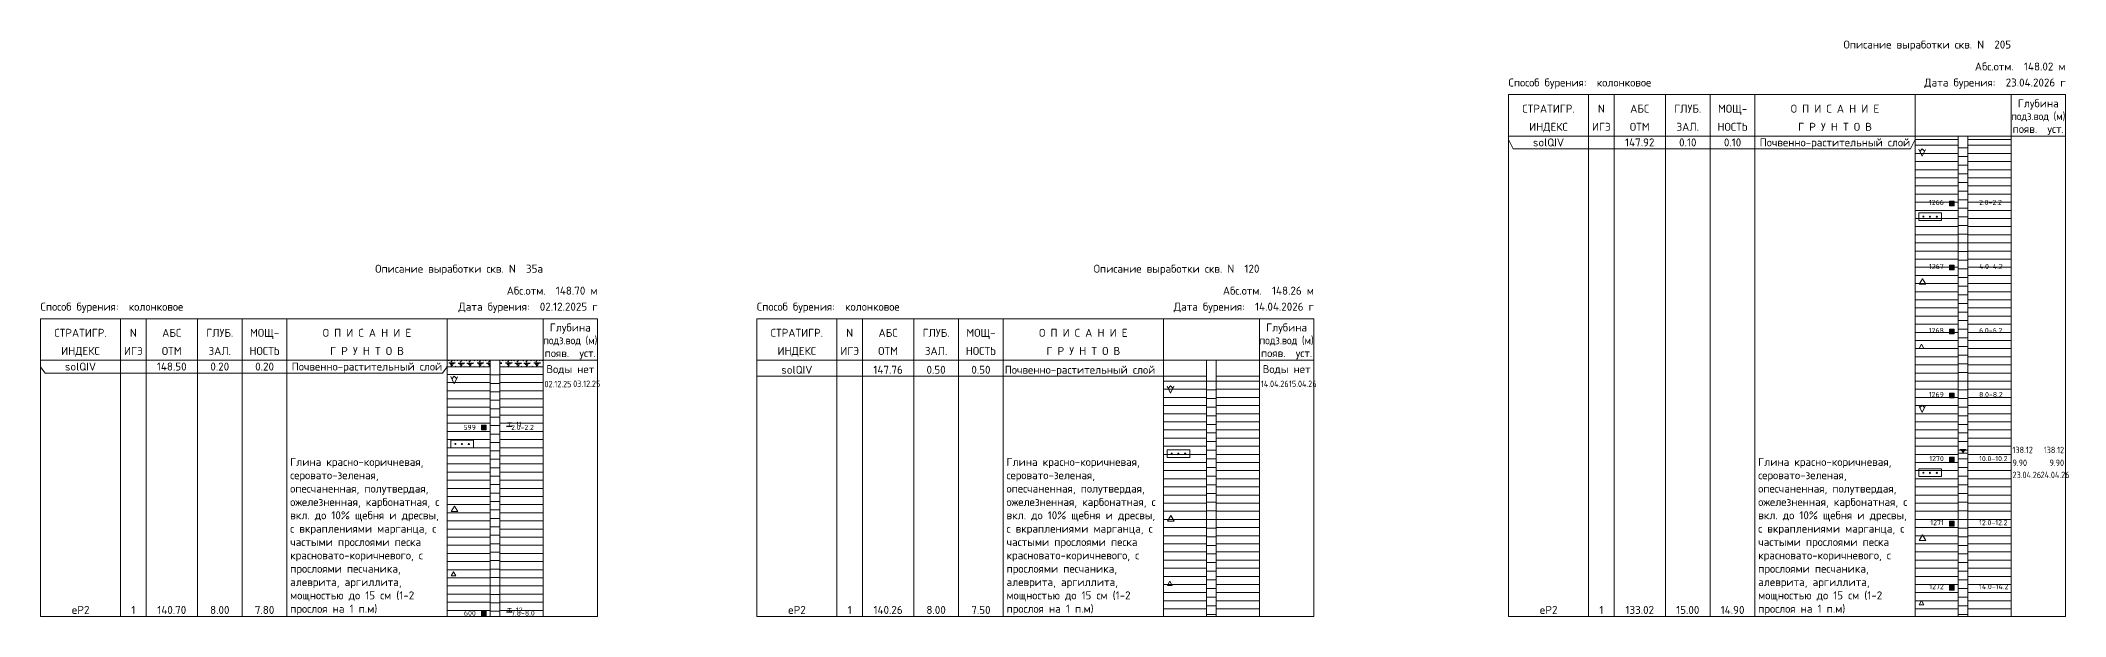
# Model space of a CAD drawing. Header units: millimetres. Extents: x 4377177 to 5189855, y -1123065 to -1017046.
# Drawn here: x 4880838 to 4944096, y -1035033 to -1017046 of the extents above; entities that cross this region are included whole.
import ezdxf
from ezdxf.enums import TextEntityAlignment as Align

# ---------------------------------------------------------------- set-up
doc = ezdxf.new("R2010")
doc.units = ezdxf.units.MM
for name, color, linetype in [('Probe', 7, 'Continuous'), ('Skv', 7, 'Continuous'), ('Table', 7, 'Continuous'), ('Water', 7, 'Continuous')]:
    doc.layers.add(name, color=color, linetype=linetype)
doc.layers.add('текст', color=7, linetype='Continuous', lineweight=20)
doc.layers.add('штриховка', color=7, linetype='Continuous', lineweight=9)
doc.styles.add('ISOCPEUR', font='isocpeur.ttf')
doc.styles.add('ГОСТ 2.304', font='isocpeur.ttf')
pattern_1 = [(0, (109510.85, 12906.6), (6e-14, 254), [])]

# ---------------------------------------------------------------- blocks, each defined once
blk = doc.blocks.new('PR_SH')
at = {"color": 7, "linetype": 'Continuous', "lineweight": 0, "extrusion": (0, 0, -1)}
for points in [[(0.093, 0.041), (-0.093, 0.041), (0.093, 0), (-0.093, 0)], [(0.071, 0.147), (-0.072, 0.147), (0.071, 0.122), (-0.072, 0.122)], [(0.01, 0.122), (-0.01, 0.122), (0.01, 0.041), (-0.01, 0.041)]]:
    blk.add_solid(points, dxfattribs=at)
blk = doc.blocks.new('IZ18')
at = {"color": 7, "linetype": 'Continuous', "lineweight": 0, "flags": 128}
for points in [[(-0.004, 0.224), (0.093, 0.004), (0.199, 0.221)], [(0.027, 0.157), (0.1, 0.234), (0.17, 0.164)]]:
    blk.add_lwpolyline(points, dxfattribs=at)
blk = doc.blocks.new('VK12')
at = {"color": 7, "linetype": 'Continuous', "lineweight": 0, "flags": 128}
blk.add_lwpolyline([(0.007, 0.007), (0.107, 0.182), (0.208, 0.007)], close=True, dxfattribs=at)
blk = doc.blocks.new('VK13')
at = {"color": 7, "linetype": 'Continuous', "lineweight": 0}
for p, q in [((0, 0), (0.075, 0.133)), ((0, 0), (0.152, 0)), ((0.075, 0.133), (0.152, 0))]:
    blk.add_line(p, q, dxfattribs=at)
blk = doc.blocks.new('PR_KV')
at = {"linetype": 'Continuous', "lineweight": 0}
blk.add_hatch(color=256, dxfattribs=at).paths.add_polyline_path([(-0.077, 0.075), (0.077, 0.075), (0.077, -0.075), (-0.077, -0.075)])
at = {"color": 7, "linetype": 'Continuous', "lineweight": 0, "flags": 128}
blk.add_lwpolyline([(-0.077, 0.075), (0.077, 0.075), (0.077, -0.075), (-0.077, -0.075)], close=True, dxfattribs=at)

msp = doc.modelspace()

# ---------------------------------------------------------------- hatches: boundary and pattern name
h = msp.add_hatch()
h.set_pattern_fill('GR34', color=256, scale=1000, pattern_type=2)
h.set_pattern_definition([(331.266842, (4695522.103, -985572.868), (9757, -5328), [58.181, -14103.584]), (331.266842, (4694955.103, -985568.868), (9757, -5328), [58.181, -14103.584]), (331.672287, (4695246.103, -985575.868), (4435, -2368), [59.06, -13040.6582]), (337.671116, (4695529.103, -985505.868), (7983, -3256), [60.539, -12405.1602]), (337.671116, (4695253.103, -985507.868), (7983, -3256), [60.539, -12405.1602]), (337.671116, (4694962.103, -985500.868), (7983, -3256), [60.539, -12405.1602]), (46.364463, (4695452.103, -985612.868), (5322, 5624), [60.828, -8936.8286]), (46.879821, (4695162.103, -985617.868), (3548, 3848), [61.555, -6426.8131]), (46.879821, (4694896.103, -985617.868), (3548, 3848), [61.55, -6426.8181]), (214.905619, (4695585.103, -985528.868), (-8870, -6216), [76.84, -11820.551]), (215.568218, (4695309.103, -985530.868), (-5322, -3848), [77.421, -7555.7488]), (215.568218, (4695018.103, -985523.868), (-5322, -3847.9999996), [77.421, -7555.7488]), (223.242307, (4695305.103, -985458.868), (-5322, -5032), [71.449, -13322.5058]), (223.813376, (4695013.103, -985451.868), (-887, -888), [70.72, -9763.0016]), (223.813376, (4695580.103, -985456.868), (-887, -888), [70.725, -9762.9966]), (227.322785, (4695006.103, -985596.87), (-2661, -2960), [72.18, -5161.8823]), (227.322785, (4695298.103, -985603.87), (-2661, -2960), [72.18, -5161.8823]), (227.758443, (4695573.103, -985600.868), (-2661, -2960), [72.918, -13121.4264]), (337.597127, (4695512.103, -985428.868), (11531, -4736), [73.539, -16236.4241]), (337.597127, (4695237.103, -985430.868), (11531, -4736), [73.539, -16236.4241]), (337.597127, (4694945.103, -985423.868), (11531, -4736), [73.54, -16236.4231]), (45.971452, (4694777.103, -985561.868), (7983, 8288), [97.591, -12664.6923]), (45.971452, (4695043.103, -985561.868), (7983, 8288), [97.591, -12664.6923]), (46.201391, (4695333.103, -985556.868), (6209, 6512), [96.897, -10155.5767]), (190.246097, (4695050.103, -985404.868), (-9757, -1776), [106.71, -21526.2752]), (190.246097, (4695342.103, -985411.868), (-9757, -1776), [106.71, -21526.2752]), (190.246097, (4695617.103, -985409.868), (-9757, -1776), [106.71, -21526.2752]), (359.0111262, (4695501.103, -985407.868), (34593.00000002, -592), [116, -51337.6632]), (359.0111262, (4694934.103, -985402.868), (34593.00000002, -592), [116, -51337.6632]), (359.0195765, (4695225.103, -985409.868), (17740.00000004, -296), [117.02, -34481.0452]), (44.06124, (4695365.103, -985610.868), (887, 888), [130.83, -12212.6685]), (44.150861, (4695076.103, -985614.868), (887, 888), [130.12, -13468.3297]), (44.150861, (4694810.103, -985614.868), (887, 888), [130.12, -13468.3297]), (184.9045887, (4695097.103, -985388.868), (-27497, -2368), [163.6, -30995.4905]), (184.9045887, (4695664.103, -985393.868), (-27497, -2368), [163.6, -30995.4905]), (184.9045887, (4695389.103, -985395.868), (-27497, -2368), [164.6, -30994.4905]), (359.1439387, (4695463.103, -985390.868), (39914.99999999, -592), [201.02, -59234.614]), (359.429269, (4694896.103, -985386.868), (30158.00000001, -296), [201, -59230.9485]), (359.429269, (4695188.103, -985393.868), (30158.00000001, -296), [201.01, -59230.9385])])
h.paths.add_polyline_path([(4896537.5, -1027233.4), (4896537.5, -1027033.4), (4895187.5, -1027033.4), (4895187.5, -1027233.4)])
h.paths.add_polyline_path([(4894887.5, -1027233.4), (4894887.5, -1027033.4), (4893537.5, -1027033.4), (4893537.5, -1027233.4)])
at = {"layer": 'Water'}
msp.add_hatch(color=5, dxfattribs=at).paths.add_polyline_path([(4940896, -1029933), (4940786, -1029803), (4941006, -1029803)])
at = {"layer": 'штриховка'}
h = msp.add_hatch(dxfattribs=at)
h.set_pattern_fill('ANSI31', color=256, scale=80, angle=315, style=0)
h.paths.add_polyline_path([(4939396, -1020133), (4940746, -1020133), (4940746, -1035033), (4939396, -1035033)])
h = msp.add_hatch(dxfattribs=at)
h.set_pattern_fill('ANSI31', color=256, scale=85, angle=315, style=0)
h.paths.add_polyline_path([(4940746, -1020133), (4941046, -1020133), (4941046, -1035033), (4940746, -1035033)])
h = msp.add_hatch(dxfattribs=at)
h.set_pattern_fill('ANSI31', color=256, scale=80, angle=315, style=0)
h.paths.add_polyline_path([(4941046, -1020133), (4942396, -1020133), (4942396, -1035033), (4941046, -1035033)])
h = msp.add_hatch(dxfattribs=at)
h.set_pattern_fill('ANSI31', color=256, scale=80, angle=315, style=0)
h.set_pattern_definition(pattern_1)
h.paths.add_polyline_path([(4893537.5, -1027233.4), (4894887.5, -1027233.4), (4894887.5, -1035033.4), (4893537.5, -1035033.4)])
h = msp.add_hatch(dxfattribs=at)
h.set_pattern_fill('ANSI31', color=256, scale=83, angle=315, style=0)
h.set_pattern_definition([(0, (109510.85, 12906.6), (6e-14, 263.525), [])])
h.paths.add_polyline_path([(4894887.5, -1027233.4), (4895187.5, -1027233.4), (4895187.5, -1035033.4), (4894887.5, -1035033.4)])
h = msp.add_hatch(dxfattribs=at)
h.set_pattern_fill('ANSI31', color=256, scale=80, angle=315, style=0)
h.set_pattern_definition(pattern_1)
h.paths.add_polyline_path([(4895187.5, -1027233.4), (4896537.5, -1027233.4), (4896537.5, -1035033.4), (4895187.5, -1035033.4)])
h.paths.add_polyline_path([(4895647.5, -1029153.4), (4895837.5, -1029153.4), (4895837.5, -1028913.4), (4895647.5, -1028913.4)], flags=8)
h.paths.add_polyline_path([(4895647.5, -1034953.4), (4895884.7, -1034953.4), (4895884.7, -1034713.4), (4895647.5, -1034713.4)], flags=8)
h = msp.add_hatch(dxfattribs=at)
h.set_pattern_fill('ANSI31', color=256, scale=80, angle=315, style=0)
h.paths.add_polyline_path([(4915915, -1027533.2), (4917265, -1027533.2), (4917265, -1035033.2), (4915915, -1035033.2)])
h = msp.add_hatch(dxfattribs=at)
h.set_pattern_fill('ANSI31', color=256, scale=85, angle=315, style=0)
h.paths.add_polyline_path([(4917265, -1027533.2), (4917565, -1027533.2), (4917565, -1035033.2), (4917265, -1035033.2)])
h = msp.add_hatch(dxfattribs=at)
h.set_pattern_fill('ANSI31', color=256, scale=80, angle=315, style=0)
h.paths.add_polyline_path([(4917565, -1027533.2), (4918915, -1027533.2), (4918915, -1035033.2), (4917565, -1035033.2)])

# ---------------------------------------------------------------- linework, layer by layer
at = {"color": 7, "linetype": 'Continuous', "lineweight": 0}
for p, q in [((4926696, -1018733), (4944096, -1018733)), ((4926696, -1020033), (4926696, -1018733)), ((4929196, -1020033), (4929196, -1018733)), ((4929996, -1020033), (4929996, -1018733)), ((4931596, -1020033), (4931596, -1018733)), ((4932996, -1020033), (4932996, -1018733)), ((4934396, -1020033), (4934396, -1018733)), ((4939396, -1020033), (4939396, -1018733)), ((4942396, -1020033), (4942396, -1018733)), ((4944096, -1020033), (4944096, -1018733)), ((4926696, -1020033), (4944096, -1020033)), ((4880837.5, -1025733.4), (4898237.5, -1025733.4)), ((4880837.5, -1027033.4), (4880837.5, -1025733.4)), ((4883337.5, -1027033.4), (4883337.5, -1025733.4)), ((4884137.5, -1027033.4), (4884137.5, -1025733.4)), ((4885737.5, -1027033.4), (4885737.5, -1025733.4)), ((4887137.5, -1027033.4), (4887137.5, -1025733.4)), ((4888537.5, -1027033.4), (4888537.5, -1025733.4)), ((4893537.5, -1027033.4), (4893537.5, -1025733.4)), ((4896537.5, -1027033.4), (4896537.5, -1025733.4)), ((4898237.5, -1027033.4), (4898237.5, -1025733.4)), ((4903215, -1025733.2), (4920615, -1025733.2)), ((4903215, -1027033.2), (4903215, -1025733.2)), ((4905715, -1027033.2), (4905715, -1025733.2)), ((4906515, -1027033.2), (4906515, -1025733.2)), ((4908115, -1027033.2), (4908115, -1025733.2)), ((4909515, -1027033.2), (4909515, -1025733.2)), ((4910915, -1027033.2), (4910915, -1025733.2)), ((4915915, -1027033.2), (4915915, -1025733.2)), ((4918915, -1027033.2), (4918915, -1025733.2)), ((4920615, -1027033.2), (4920615, -1025733.2)), ((4880837.5, -1027033.4), (4898237.5, -1027033.4)), ((4903215, -1027033.2), (4920615, -1027033.2))]:
    msp.add_line(p, q, dxfattribs=at)
at = {"linetype": 'Continuous', "lineweight": 0, "flags": 128}
for points in [[(4939519, -1022426.3), (4940226, -1022426.3), (4940226, -1022666.3), (4939519, -1022666.3)], [(4893660.5, -1029526.7), (4894367.5, -1029526.7), (4894367.5, -1029766.7), (4893660.5, -1029766.7)], [(4916038, -1029826.5), (4916745, -1029826.5), (4916745, -1030066.5), (4916038, -1030066.5)], [(4939519, -1030426.3), (4940226, -1030426.3), (4940226, -1030666.3), (4939519, -1030666.3)]]:
    msp.add_lwpolyline(points, close=True, dxfattribs=at)
at = {"color": 7, "linetype": 'Continuous', "lineweight": 0}
for centre in [(4939656.3, -1022545), (4939859.3, -1022547.3), (4940076.3, -1022547.3), (4893797.8, -1029645.4), (4894000.8, -1029647.7), (4894217.8, -1029647.7), (4916175.3, -1029945.2), (4916378.3, -1029947.5), (4916595.3, -1029947.5), (4939656.3, -1030545), (4939859.3, -1030547.3), (4940076.3, -1030547.3)]:
    msp.add_circle(centre, 16.5, dxfattribs=at)
at = {"layer": 'Skv', "color": 7, "linetype": 'Continuous', "lineweight": 0}
for p, q in [((4939396, -1020033), (4940746, -1020033)), ((4939396, -1020133), (4940746, -1020133)), ((4942396, -1020033), (4941046, -1020033)), ((4941046, -1020133), (4942396, -1020133)), ((4893537.5, -1027033.4), (4894887.5, -1027033.4)), ((4893537.5, -1027233.4), (4894887.5, -1027233.4)), ((4896537.5, -1027033.4), (4895187.5, -1027033.4)), ((4895187.5, -1027233.4), (4896537.5, -1027233.4)), ((4915915, -1027033.2), (4917265, -1027033.2)), ((4918915, -1027033.2), (4917565, -1027033.2)), ((4915915, -1027533.2), (4917265, -1027533.2)), ((4917565, -1027533.2), (4918915, -1027533.2)), ((4893537.5, -1035033.4), (4894887.5, -1035033.4)), ((4895187.5, -1035033.4), (4896537.5, -1035033.4)), ((4915915, -1035033.2), (4917265, -1035033.2)), ((4917565, -1035033.2), (4918915, -1035033.2)), ((4939396, -1035033), (4940746, -1035033)), ((4941046, -1035033), (4942396, -1035033))]:
    msp.add_line(p, q, dxfattribs=at)
for points in [[(4940746, -1020033), (4941046, -1020033), (4941046, -1035033), (4940746, -1035033), (4940746, -1020033), (4940746, -1020033)], [(4894887.5, -1027033.4), (4895187.5, -1027033.4), (4895187.5, -1035033.4), (4894887.5, -1035033.4), (4894887.5, -1027033.4), (4894887.5, -1027033.4)], [(4917265, -1027033.2), (4917565, -1027033.2), (4917565, -1035033.2), (4917265, -1035033.2), (4917265, -1027033.2), (4917265, -1027033.2)]]:
    msp.add_lwpolyline(points, close=True, dxfattribs=at)
at = {"layer": 'Table', "color": 7, "linetype": 'Continuous', "lineweight": 0}
for p, q in [((4926696, -1020033), (4926696, -1035033)), ((4926696, -1020133), (4926842.8, -1020433)), ((4929196, -1020033), (4929196, -1035033)), ((4929996, -1020033), (4929996, -1035033)), ((4931596, -1020033), (4931596, -1035033)), ((4932996, -1020033), (4932996, -1035033)), ((4934396, -1020033), (4934396, -1035033)), ((4939249.2, -1020433), (4939396, -1020133)), ((4939396, -1020033), (4939396, -1035033)), ((4942396, -1020033), (4942396, -1035033)), ((4944096, -1020033), (4944096, -1035033)), ((4926842.8, -1020433), (4939249.2, -1020433)), ((4880837.5, -1027033.4), (4880837.5, -1035033.4)), ((4880837.5, -1027233.4), (4880984.4, -1027433.4)), ((4883337.5, -1027033.4), (4883337.5, -1035033.4)), ((4884137.5, -1027033.4), (4884137.5, -1035033.4)), ((4885737.5, -1027033.4), (4885737.5, -1035033.4)), ((4887137.5, -1027033.4), (4887137.5, -1035033.4)), ((4888537.5, -1027033.4), (4888537.5, -1035033.4)), ((4893390.7, -1027433.4), (4893537.5, -1027233.4)), ((4893537.5, -1027033.4), (4893537.5, -1035033.4)), ((4896537.5, -1027033.4), (4896537.5, -1035033.4)), ((4898237.5, -1027033.4), (4898237.5, -1035033.4)), ((4903215, -1027033.2), (4903215, -1035033.2)), ((4905715, -1027033.2), (4905715, -1035033.2)), ((4906515, -1027033.2), (4906515, -1035033.2)), ((4908115, -1027033.2), (4908115, -1035033.2)), ((4909515, -1027033.2), (4909515, -1035033.2)), ((4910915, -1027033.2), (4910915, -1035033.2)), ((4915915, -1027033.2), (4915915, -1035033.2)), ((4918915, -1027033.2), (4918915, -1035033.2)), ((4920615, -1027033.2), (4920615, -1035033.2)), ((4880984.4, -1027433.4), (4893390.7, -1027433.4)), ((4903215, -1027533.2), (4905715, -1027533.2)), ((4905715, -1027533.2), (4906515, -1027533.2)), ((4906515, -1027533.2), (4908115, -1027533.2)), ((4908115, -1027533.2), (4909515, -1027533.2)), ((4909515, -1027533.2), (4910915, -1027533.2)), ((4880837.5, -1035033.4), (4883337.5, -1035033.4)), ((4883337.5, -1035033.4), (4884137.5, -1035033.4)), ((4884137.5, -1035033.4), (4885737.5, -1035033.4)), ((4885737.5, -1035033.4), (4887137.5, -1035033.4)), ((4887137.5, -1035033.4), (4888537.5, -1035033.4)), ((4888537.5, -1035033.4), (4893537.5, -1035033.4)), ((4896537.5, -1035033.4), (4898237.5, -1035033.4)), ((4905715, -1035033.2), (4906515, -1035033.2)), ((4906515, -1035033.2), (4908115, -1035033.2)), ((4908115, -1035033.2), (4909515, -1035033.2)), ((4909515, -1035033.2), (4910915, -1035033.2)), ((4910915, -1035033.2), (4915915, -1035033.2)), ((4918915, -1035033.2), (4920615, -1035033.2)), ((4926696, -1035033), (4929196, -1035033)), ((4929196, -1035033), (4929996, -1035033)), ((4929996, -1035033), (4931596, -1035033)), ((4931596, -1035033), (4932996, -1035033)), ((4932996, -1035033), (4934396, -1035033)), ((4934396, -1035033), (4939396, -1035033)), ((4942396, -1035033), (4944096, -1035033))]:
    msp.add_line(p, q, dxfattribs=at)
at = {"layer": 'Water', "color": 5, "linetype": 'Continuous', "lineweight": 0}
msp.add_line((4940746, -1029933), (4941046, -1029933), dxfattribs=at)
at = {"layer": 'текст'}
for p, q in [((4910915, -1027533.2), (4915915, -1027533.2)), ((4903215, -1035033.2), (4905715, -1035033.2))]:
    msp.add_line(p, q, dxfattribs=at)

# ---------------------------------------------------------------- block references
at = {"layer": 'Probe', "xscale": 1000, "yscale": 1000, "zscale": 1000}
for name, p in [('PR_KV', (4940546, -1022133)), ('PR_KV', (4940546, -1024133)), ('PR_KV', (4940546, -1026133)), ('PR_KV', (4940546, -1028133)), ('PR_KV', (4894687.5, -1029133.4)), ('PR_SH', (4895487.5, -1029113.4)), ('PR_KV', (4940546, -1030133)), ('PR_KV', (4940546, -1032133)), ('PR_KV', (4940546, -1034133)), ('PR_KV', (4894687.5, -1034933.4)), ('PR_SH', (4895487.5, -1034913.4))]:
    msp.add_blockref(name, p, dxfattribs=at)
at = {"layer": 'Skv', "xscale": 1000, "yscale": 1000, "zscale": 1000}
for name, p in [('IZ18', (4939521, -1020666.3)), ('VK12', (4939521, -1024666.3)), ('VK13', (4939521, -1026666.3)), ('IZ18', (4893662.5, -1027766.7)), ('IZ18', (4916040, -1028066.5)), ('IZ18', (4939521, -1028666.3)), ('VK12', (4893662.5, -1031766.7)), ('VK12', (4916040, -1032066.5)), ('VK12', (4939521, -1032666.3)), ('VK13', (4893662.5, -1033766.7)), ('VK13', (4916040, -1034066.5)), ('VK13', (4939521, -1034666.3))]:
    msp.add_blockref(name, p, dxfattribs=at)

# ---------------------------------------------------------------- texts
at = {"layer": 'текст', "style": 'ISOCPEUR'}
for s, p in [('Описание выработки скв. N  205', (4942396, -1017297.6)), ('Абс.отм.  148.02 м', (4944096, -1017983)), ('Дата бурения:  23.04.2026 г', (4944096, -1018483)), ('Описание выработки скв. N  35а', (4896537.5, -1024298)), ('Описание выработки скв. N  120', (4918915, -1024297.8)), ('Абс.отм.  148.70 м', (4898237.5, -1024983.4)), ('Абс.отм.  148.26 м', (4920615, -1024983.2)), ('Дата бурения:  02.12.2025 г', (4898237.5, -1025483.4)), ('Дата бурения:  14.04.2026 г', (4920615, -1025483.2))]:
    msp.add_text(s, height=250, dxfattribs=at).set_placement(p, align=Align.RIGHT)
for s, p in [('Способ бурения:  колонковое', (4926696, -1018483)), ('Почвенно-растительный слой', (4934542.8, -1020353)), ('Способ бурения:  колонковое', (4880837.5, -1025483.4)), ('Способ бурения:  колонковое', (4903215, -1025483.2)), ('Почвенно-растительный слой', (4888684.4, -1027353.4)), ('Почвенно-растительный слой', (4910959.1, -1027453.2))]:
    msp.add_text(s, height=250, dxfattribs=at).set_placement(p)
for s, p in [('СТРАТИГР.', (4927946, -1019299.7)), ('N', (4929596, -1019299.7)), ('АБС', (4930796, -1019299.7)), ('ГЛУБ.', (4932296, -1019299.7)), ('МОЩ-', (4933696, -1019299.7)), ('О П И С А Н И Е', (4936896, -1019299.7)), ('Глубина', (4943246, -1019133)), ('ИНДЕКС', (4927946, -1019866.3)), ('ИГЭ', (4929596, -1019866.3)), ('ОТМ', (4930796, -1019866.3)), ('ЗАЛ.', (4932296, -1019866.3)), ('НОСТЬ', (4933696, -1019866.3)), ('Г Р У Н Т О В', (4936896, -1019866.3)), ('solQIV', (4927946, -1020353)), ('147.92', (4930796, -1020353)), ('0.10', (4932296, -1020353)), ('0.10', (4933696, -1020353)), ('появ.  уст.', (4943246, -1019933)), ('СТРАТИГР.', (4882087.5, -1026300.1)), ('N', (4883737.5, -1026300.1)), ('АБС', (4884937.5, -1026300.1)), ('ГЛУБ.', (4886437.5, -1026300.1)), ('МОЩ-', (4887837.5, -1026300.1)), ('О П И С А Н И Е', (4891037.5, -1026300.1)), ('Глубина', (4897387.5, -1026133.4)), ('СТРАТИГР.', (4904465, -1026299.9)), ('N', (4906115, -1026299.9)), ('АБС', (4907315, -1026299.9)), ('ГЛУБ.', (4908815, -1026299.9)), ('МОЩ-', (4910215, -1026299.9)), ('О П И С А Н И Е', (4913415, -1026299.9)), ('Глубина', (4919765, -1026133.2)), ('ИНДЕКС', (4882087.5, -1026866.7)), ('ИГЭ', (4883737.5, -1026866.7)), ('ОТМ', (4884937.5, -1026866.7)), ('ЗАЛ.', (4886437.5, -1026866.7)), ('НОСТЬ', (4887837.5, -1026866.7)), ('Г Р У Н Т О В', (4891037.5, -1026866.7)), ('ИНДЕКС', (4904465, -1026866.5)), ('ИГЭ', (4906115, -1026866.5)), ('ОТМ', (4907315, -1026866.5)), ('ЗАЛ.', (4908815, -1026866.5)), ('НОСТЬ', (4910215, -1026866.5)), ('Г Р У Н Т О В', (4913415, -1026866.5)), ('solQIV', (4882087.5, -1027353.4)), ('148.50', (4884937.5, -1027353.4)), ('0.20', (4886437.5, -1027353.4)), ('0.20', (4887837.5, -1027353.4)), ('появ.  уст.', (4897387.5, -1026933.4)), ('Воды нет', (4897387.5, -1027433.4)), ('solQIV', (4904465, -1027453.2)), ('147.76', (4907315, -1027453.2)), ('0.50', (4908815, -1027453.2)), ('0.50', (4910215, -1027453.2)), ('появ.  уст.', (4919765, -1026933.2)), ('Воды нет', (4919765, -1027433.2)), ('eP2', (4882087.5, -1034953.4)), ('1', (4883737.5, -1034953.4)), ('140.70', (4884937.5, -1034953.4)), ('8.00', (4886437.5, -1034953.4)), ('7.80', (4887837.5, -1034953.4)), ('eP2', (4904465, -1034953.2)), ('1', (4906115, -1034953.2)), ('140.26', (4907315, -1034953.2)), ('8.00', (4908815, -1034953.2)), ('7.50', (4910215, -1034953.2)), ('eP2', (4927946, -1034953)), ('1', (4929596, -1034953)), ('133.02', (4930796, -1034953)), ('15.00', (4932296, -1034953)), ('14.90', (4933696, -1034953))]:
    msp.add_text(s, height=250, dxfattribs=at).set_placement(p, align=Align.CENTER)
at = {"layer": 'текст', "style": 'ISOCPEUR', "width": 0.9}
for p in [(4943246, -1019533), (4897387.5, -1026533.4), (4919765, -1026533.2)]:
    msp.add_text('подз.вод (м)', height=250, dxfattribs=at).set_placement(p, align=Align.CENTER)
at = {"layer": 'текст', "color": 7, "lineweight": 25, "style": 'ISOCPEUR'}
for s, p in [('1266', (4940296, -1022182)), ('1267', (4940296, -1024182)), ('1268', (4940296, -1026182)), ('1269', (4940296, -1028182)), ('599', (4894437.5, -1029208.4)), ('1270', (4940296, -1030182)), ('1271', (4940296, -1032182)), ('1272', (4940296, -1034182)), ('600', (4894437.5, -1035008.4))]:
    msp.add_text(s, height=160, dxfattribs=at).set_placement(p, align=Align.RIGHT)
for s, p in [('2.0-2.2', (4941396, -1022182)), ('4.0-4.2', (4941396, -1024182)), ('6.0-6.2', (4941396, -1026182)), ('8.0-8.2', (4941396, -1028182)), ('2.0-2.2', (4895537.5, -1029208.4)), ('11', (4895687.5, -1029113.4)), ('10.0-10.2', (4941396, -1030182)), ('12.0-12.2', (4941396, -1032182)), ('14.0-14.2', (4941396, -1034182)), ('7.8-8.0', (4895537.5, -1035008.4)), ('12', (4895687.5, -1034913.4))]:
    msp.add_text(s, height=160, dxfattribs=at).set_placement(p)
at = {"layer": 'текст', "style": 'ISOCPEUR', "width": 0.8}
for s, p in [('02.12.25', (4896581.6, -1027874.3)), ('03.12.25', (4897477.2, -1027865.5)), ('14.04.26', (4918960, -1027867.5)), ('15.04.26', (4919837.5, -1027867.3)), ('138.12', (4942440, -1029933)), ('9.90', (4942440, -1030333)), ('23.04.26', (4942441, -1030712.4)), ('24.04.26', (4943318.5, -1030712.2))]:
    msp.add_text(s, height=200, dxfattribs=at).set_placement(p)
for s, p in [('138.12', (4944051.9, -1029933)), ('9.90', (4944051.9, -1030333))]:
    msp.add_text(s, height=200, dxfattribs=at).set_placement(p, align=Align.RIGHT)
at = {"layer": 'текст', "char_height": 250, "width": 4900, "attachment_point": 7, "style": 'ГОСТ 2.304'}
for insert in [(4888637.5, -1034983.4), (4911015, -1034983.2), (4934496, -1034983)]:
    msp.add_mtext('Глина красно-коричневая, серовато-зеленая, опесчаненная, полутвердая, ожелезненная, карбонатная, с вкл. до 10% щебня и дресвы, с вкраплениями марганца, с частыми прослоями песка красновато-коричневого, с прослоями песчаника, алеврита, аргиллита, мощностью до 15 см (1-2 прослоя на 1 п.м)', dxfattribs=dict(at, insert=insert))

doc.saveas('drawing.dxf')
